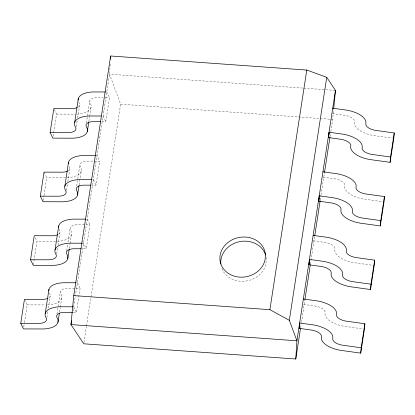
<?xml version="1.0" encoding="UTF-8"?>
<svg xmlns="http://www.w3.org/2000/svg" width="415" height="415" viewBox="0 0 415 415"><rect width="100%" height="100%" fill="white"/><g stroke="black" fill="none" stroke-linecap="round" stroke-linejoin="round"><path stroke-width="0.31" stroke-dasharray="2.08 1.56" d="M110.157 64.159L109.529 74.207L75.572 294.78M330.802 131.576L332.674 119.401L333.603 109.742M23.764 327.02L24.345 323.228M24.444 322.595L27.172 304.885L24.993 300.429M33.361 264.697L36.961 241.291L34.787 236.841M43.248 200.471L43.928 196.041M44.026 195.408L46.755 177.698L44.032 172.132M53.136 136.245L56.544 114.109L53.826 108.538M46.905 317.506L47.881 311.183M48.368 308.018L50.215 296.004M56.699 253.918L57.669 247.589M58.059 245.063L60.009 232.41M66.488 190.324L67.463 183.995M67.853 181.469L69.798 168.817M76.277 126.731L77.154 121.04M77.641 117.876L79.592 105.223M56.985 313.797L60.393 291.662M66.68 250.836L67.65 244.513M68.039 241.981L70.182 228.068M76.666 185.982L79.976 164.475M86.356 123.022L89.764 100.881M59.521 312.127L60.201 307.702M60.3 307.069L61.664 298.214A21.57 10.069 8.8 0 0 60.818 293.846A10.785 5.037 8.8 0 1 69.118 288.306L80.121 288.332L76.422 312.365L73.185 312.36M69.31 248.538L69.995 244.108M70.094 243.475L71.453 234.62A21.57 10.069 8.8 0 0 70.607 230.252A10.785 5.037 8.8 0 1 78.907 224.712L89.915 224.738L86.211 248.772L81.682 248.761M79.104 184.945L81.247 171.027A21.57 10.069 8.8 0 0 80.401 166.659A10.785 5.037 8.8 0 1 88.701 161.119L99.704 161.144L96.005 185.183L92.12 185.173M88.893 121.351L89.578 116.921M89.671 116.293L91.035 107.438A21.57 10.069 8.8 0 0 90.19 103.065A10.785 5.037 8.8 0 1 98.49 97.525L103.024 97.535M73.133 310.607L75.473 295.413M101.914 121.579L105.794 121.59L109.498 97.551L106.795 91.985M83.944 342.51L86.413 326.496M86.512 325.853L120.641 104.181L109.529 74.207L303.183 88.11M300.616 327.617L301.306 323.135M301.404 322.491L304.859 300.071M310.379 264.194L314.622 236.643M320.245 200.129L320.935 195.641M321.034 195.003L324.39 173.216M330.008 136.701L330.703 132.214M91.035 107.438L90.47 108.782A21.57 10.069 8.8 0 1 84.292 112.906L81.926 113.518A21.57 10.069 8.8 0 1 76.521 114.146M81.247 171.027L80.676 172.375A21.57 10.069 8.8 0 1 74.498 176.494L72.132 177.112A21.57 10.069 8.8 0 1 63.796 177.739L46.755 177.698M71.453 234.62L70.887 235.964A21.57 10.069 8.8 0 1 64.709 240.088L62.343 240.705A21.57 10.069 8.8 0 1 54.002 241.333L36.961 241.291M61.664 298.214L61.093 299.557A21.57 10.069 8.8 0 1 54.915 303.681L52.549 304.294A21.57 10.069 8.8 0 1 47.144 304.926M105.612 97.546L109.498 97.551M56.544 114.109L73.585 114.146A21.57 10.069 8.8 0 0 75.359 114.172M95.704 155.573L97.001 155.578L99.704 161.144M82.217 243.206L83.514 243.206L86.211 248.772M27.172 304.885L44.213 304.926A21.57 10.069 8.8 0 0 45.396 304.952M303.827 88.156L334.812 90.382M120.641 104.181L332.674 119.401M332.28 113.544L343.604 115.121A10.785 5.037 8.8 0 1 354.488 122.036A21.57 10.069 8.8 0 0 355.453 126.414L356.604 127.882A21.57 10.069 8.8 0 0 364.702 133.028L367.394 134.009A21.57 10.069 8.8 0 0 376.249 135.871L392.533 138.138M323.119 177.221L333.81 178.709A10.785 5.037 8.8 0 1 344.694 185.63A21.57 10.069 8.8 0 0 345.659 190.008L346.81 191.476A21.57 10.069 8.8 0 0 354.908 196.622L357.606 197.597A21.57 10.069 8.8 0 0 366.461 199.465L382.744 201.732M313.325 240.814L324.022 242.303A10.785 5.037 8.8 0 1 334.905 249.223A21.57 10.069 8.8 0 0 335.87 253.601L337.022 255.069A21.57 10.069 8.8 0 0 345.119 260.215L347.812 261.191A21.57 10.069 8.8 0 0 356.667 263.058L374.206 265.496M303.536 304.408L314.228 305.897A10.785 5.037 8.8 0 1 325.111 312.817A21.57 10.069 8.8 0 0 326.076 317.19L327.228 318.658A21.57 10.069 8.8 0 0 335.325 323.809L338.023 324.784A21.57 10.069 8.8 0 0 346.878 326.652L363.161 328.913M103.091 116.018L105.794 121.59M93.302 179.612L96.005 185.183M87.212 219.172L89.915 224.738M77.418 282.765L80.121 288.332M73.72 306.799L76.422 312.365M69.378 166.633A10.785 5.037 8.8 0 1 67.463 171.151M48.752 297.856A10.785 5.037 8.8 0 0 49.795 293.82A21.57 10.069 8.8 0 1 49.089 292.336M59.065 229.236A21.57 10.069 8.8 0 0 59.584 230.226A10.785 5.037 8.8 0 1 58.541 234.262M78.124 107.075A10.785 5.037 8.8 0 0 79.166 103.039A21.57 10.069 8.8 0 1 78.461 101.556M266.108 257.316A22.918 19.967 -11.7 0 1 266.254 258.462L265.974 263.712A22.918 19.967 -11.7 0 1 244.767 281.204A22.918 19.967 -11.7 0 1 221.662 267.96"/><path stroke-width="0.62" d="M110.468 59.132L110.66 55.989L306.784 70.068L326.735 77.289L335.46 90.423L333.727 108.455M110.66 55.989L73.766 295.599L70.981 324.577L83.747 343.791L295.781 359.011L296.912 340.793L335.46 90.423M360.713 353.124L361.175 347.786L343.636 345.347A10.785 5.037 8.8 0 1 332.757 338.427A21.57 10.069 8.8 0 0 331.793 334.049L330.641 332.581A21.57 10.069 8.8 0 0 322.543 327.435L319.846 326.46A21.57 10.069 8.8 0 0 310.991 324.592L299.646 323.015L299.205 328.353L310.529 329.93A10.785 5.037 8.8 0 1 321.412 336.85A21.57 10.069 8.8 0 0 322.377 341.229L323.529 342.697A21.57 10.069 8.8 0 0 331.627 347.843L334.319 348.818A21.57 10.069 8.8 0 0 343.174 350.685L360.713 353.124L364.412 329.09L364.878 323.752L347.339 321.309A10.785 5.037 8.8 0 1 336.456 314.394A21.57 10.069 8.8 0 0 335.491 310.015L334.34 308.547A21.57 10.069 8.8 0 0 326.242 303.401L323.55 302.421A21.57 10.069 8.8 0 0 314.695 300.559L303.349 298.982M308.993 264.765L309.44 259.422L320.785 260.999A21.57 10.069 8.8 0 1 329.64 262.866L332.332 263.841A21.57 10.069 8.8 0 1 340.43 268.987L341.581 270.456A21.57 10.069 8.8 0 1 342.546 274.834A10.785 5.037 8.8 0 0 353.43 281.754L370.969 284.192L370.507 289.53L352.968 287.092A21.57 10.069 8.8 0 1 344.113 285.224L341.415 284.249A21.57 10.069 8.8 0 1 333.318 279.103L332.166 277.635A21.57 10.069 8.8 0 1 331.201 273.257A10.785 5.037 8.8 0 0 320.323 266.337L308.993 264.765L309.388 262.233M318.787 201.171L319.228 195.828L330.573 197.405A21.57 10.069 8.8 0 1 339.429 199.273L342.126 200.248A21.57 10.069 8.8 0 1 350.224 205.399L351.375 206.867A21.57 10.069 8.8 0 1 352.34 211.24A10.785 5.037 8.8 0 0 363.218 218.16L380.757 220.598L380.296 225.942L362.757 223.498A21.57 10.069 8.8 0 1 353.902 221.636L351.209 220.656A21.57 10.069 8.8 0 1 343.112 215.51L341.96 214.041A21.57 10.069 8.8 0 1 340.995 209.663A10.785 5.037 8.8 0 0 330.112 202.748L318.787 201.171L319.275 198.007M328.576 137.578L329.022 132.235L340.367 133.817A21.57 10.069 8.8 0 1 349.223 135.679L351.915 136.654A21.57 10.069 8.8 0 1 360.013 141.806L361.164 143.274A21.57 10.069 8.8 0 1 362.129 147.652A10.785 5.037 8.8 0 0 373.012 154.567L390.551 157.01L390.084 162.348L372.551 159.905A21.57 10.069 8.8 0 1 363.696 158.042L360.998 157.067A21.57 10.069 8.8 0 1 352.9 151.916L351.749 150.448A21.57 10.069 8.8 0 1 350.784 146.07A10.785 5.037 8.8 0 0 339.906 139.155L328.576 137.578L328.872 135.679M299.646 323.015L299.184 328.353L299.402 327.093M313.138 235.388L324.483 236.965A21.57 10.069 8.8 0 1 333.338 238.827L336.031 239.808A21.57 10.069 8.8 0 1 344.134 244.954L345.285 246.422A21.57 10.069 8.8 0 1 346.25 250.8A10.785 5.037 8.8 0 0 357.128 257.72L374.667 260.158L374.206 265.496L370.507 289.53M322.932 171.794L334.277 173.371A21.57 10.069 8.8 0 1 343.132 175.239L345.825 176.214A21.57 10.069 8.8 0 1 353.922 181.36L355.074 182.828A21.57 10.069 8.8 0 1 356.039 187.207A10.785 5.037 8.8 0 0 366.922 194.127L384.461 196.565L383.994 201.903L380.296 225.942M332.721 108.201L344.066 109.778A21.57 10.069 8.8 0 1 352.921 111.645L355.614 112.621A21.57 10.069 8.8 0 1 363.716 117.772L364.868 119.24A21.57 10.069 8.8 0 1 365.833 123.613A10.785 5.037 8.8 0 0 376.711 130.533L394.25 132.971L393.788 138.314L390.084 162.348M59.324 313.392L57.96 322.248L57.395 323.596A21.57 10.069 8.8 0 1 51.216 327.715L48.851 328.332A21.57 10.069 8.8 0 1 40.509 328.96L23.473 328.919L20.75 323.352L24.449 299.319L41.49 299.36A10.785 5.037 8.8 0 0 47.881 298.338M69.217 249.171L67.754 258.654L67.183 260.003A21.57 10.069 8.8 0 1 61.005 264.127L58.64 264.739A21.57 10.069 8.8 0 1 50.303 265.367L33.262 265.325L30.539 259.759L34.243 235.725L51.284 235.767A10.785 5.037 8.8 0 0 57.669 234.745M79.006 185.578L77.543 195.066L76.977 196.409A21.57 10.069 8.8 0 1 70.799 200.533L68.433 201.145A21.57 10.069 8.8 0 1 60.092 201.778L43.051 201.737L40.333 196.165L44.032 172.132L61.072 172.173A10.785 5.037 8.8 0 0 67.463 171.151M88.8 121.984L87.337 131.472L86.766 132.816A21.57 10.069 8.8 0 1 80.588 136.94L78.222 137.552A21.57 10.069 8.8 0 1 69.886 138.185L52.845 138.143L50.122 132.577L53.826 108.538L70.866 108.58A10.785 5.037 8.8 0 0 77.252 107.558M20.75 323.352L37.791 323.394A10.785 5.037 8.8 0 0 46.091 317.854A21.57 10.069 8.8 0 1 45.245 313.486L48.944 289.447L49.515 288.103A21.57 10.069 8.8 0 1 55.693 283.979L58.059 283.367A21.57 10.069 8.8 0 1 66.4 282.74L76.121 282.76M30.539 259.759L47.58 259.8A10.785 5.037 8.8 0 0 55.885 254.26A21.57 10.069 8.8 0 1 55.039 249.892L58.738 225.859L59.309 224.51A21.57 10.069 8.8 0 1 65.487 220.391L67.853 219.774A21.57 10.069 8.8 0 1 76.189 219.146L85.915 219.167M40.333 196.165L57.374 196.207A10.785 5.037 8.8 0 0 65.674 190.667A21.57 10.069 8.8 0 1 64.828 186.299L68.527 162.265L69.097 160.921A21.57 10.069 8.8 0 1 75.276 156.797L77.641 156.18A21.57 10.069 8.8 0 1 85.978 155.552L95.704 155.573M50.122 132.577L67.163 132.618A10.785 5.037 8.8 0 0 75.468 127.073A21.57 10.069 8.8 0 1 74.622 122.705L78.321 98.671L78.892 97.328A21.57 10.069 8.8 0 1 85.07 93.204L87.435 92.592A21.57 10.069 8.8 0 1 95.772 91.959L105.498 91.985M71.572 320.764L70.981 324.577L296.912 340.793L289.317 320.302L326.735 77.289M289.317 320.302L269.895 309.673L306.784 70.068M299.573 325.822L299.791 324.561M329.064 134.413L329.261 133.148M295.781 359.011L300.517 328.26M304.958 299.428L310.28 264.832M314.72 236.005L320.147 200.767M324.489 172.578L329.909 137.339M361.175 347.786L364.878 323.752M370.969 284.192L374.667 260.158M380.757 220.598L384.461 196.565M390.551 157.01L394.25 132.971M74.622 122.705L75.188 121.362A21.57 10.069 8.8 0 1 81.366 117.238L83.731 116.625A21.57 10.069 8.8 0 1 92.073 115.993L101.146 116.018M64.828 186.299L65.399 184.955A21.57 10.069 8.8 0 1 71.577 180.831L73.943 180.219A21.57 10.069 8.8 0 1 82.279 179.586L92.006 179.612M55.039 249.892L55.605 248.549A21.57 10.069 8.8 0 1 61.783 244.425L64.149 243.813A21.57 10.069 8.8 0 1 72.49 243.18L82.217 243.206M45.245 313.486L45.816 312.142A21.57 10.069 8.8 0 1 51.994 308.018L54.36 307.401A21.57 10.069 8.8 0 1 62.696 306.773L73.071 306.799M100.617 121.574L94.791 121.564A10.785 5.037 8.8 0 0 86.491 127.104A21.57 10.069 8.8 0 1 87.337 131.472M90.828 185.168L85.002 185.152A10.785 5.037 8.8 0 0 76.697 190.693A21.57 10.069 8.8 0 1 77.543 195.066M81.034 248.761L75.208 248.746A10.785 5.037 8.8 0 0 66.908 254.286A21.57 10.069 8.8 0 1 67.754 258.654M72.537 312.355L65.42 312.339A10.785 5.037 8.8 0 0 57.114 317.88A21.57 10.069 8.8 0 1 57.96 322.248M73.766 295.599L269.895 309.673M68.387 163.681A21.57 10.069 8.8 0 1 68.527 162.265M78.176 100.093A21.57 10.069 8.8 0 1 78.321 98.671M58.593 227.275A21.57 10.069 8.8 0 1 58.738 225.859M48.804 290.868A21.57 10.069 8.8 0 1 48.944 289.447M220.811 263.987A22.918 19.967 -11.7 0 1 239.668 241.639A22.918 19.967 -11.7 0 1 265.579 255.043M265.403 254.333L265.118 259.577A22.918 19.967 -11.7 0 1 229.521 274.118A22.918 19.967 -11.7 0 1 231.357 240.223A22.918 19.967 -11.7 0 1 265.403 254.333"/></g></svg>
